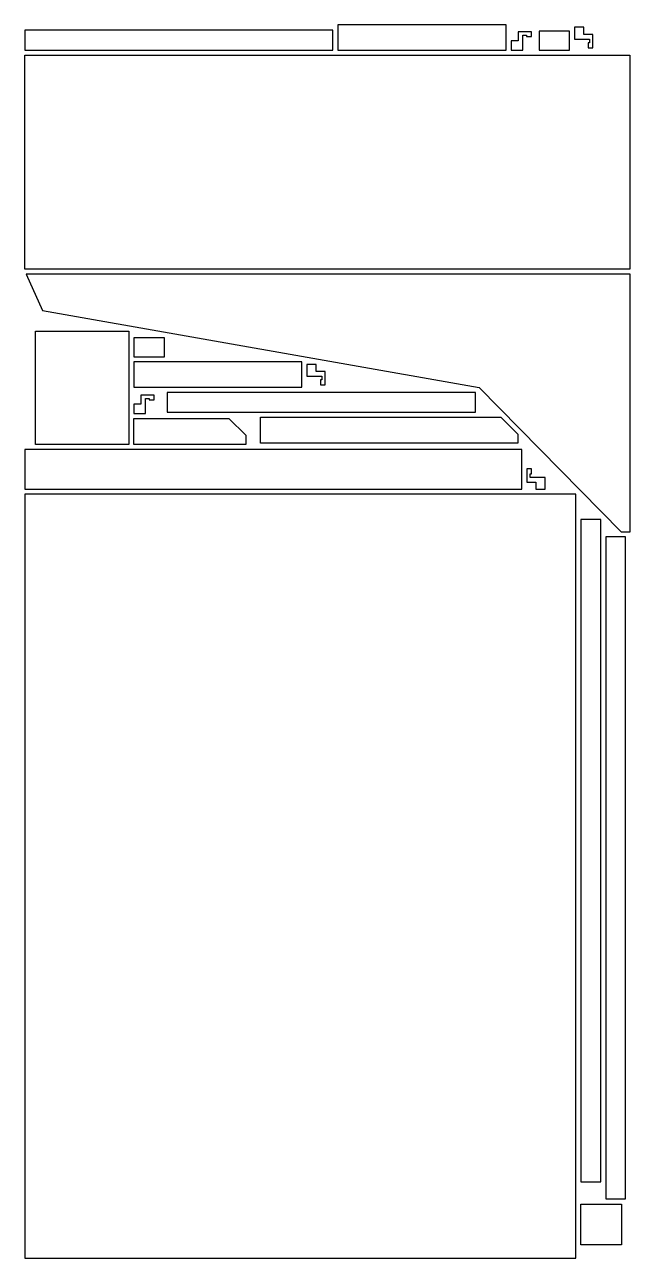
# Model space of a CAD drawing. Header units: millimetres. Extents: x 5 to 1194, y 5 to 2427.
import ezdxf

# ---------------------------------------------------------------- set-up
doc = ezdxf.new("R2010")
doc.units = ezdxf.units.MM

msp = doc.modelspace()

# ---------------------------------------------------------------- linework, layer by layer
for points in [[(620.2, 2376.9), (950.2, 2376.9), (950.2, 2426.9), (620.2, 2426.9)], [(610.2, 2415.9), (5, 2415.9), (5, 2376.9), (610.2, 2376.9)], [(960.2, 2376.9), (983.2, 2376.9), (983.2, 2406.2), (990.4, 2406.2), (990.4, 2403.7), (1000.4, 2403.7), (1000.4, 2412.9), (974.2, 2412.9), (974.2, 2394.9), (960.2, 2394.9)], [(1015, 2376.9), (1075, 2376.9), (1075, 2413.9), (1015, 2413.9)], [(1085, 2421.8), (1085, 2398.8), (1114.3, 2398.8), (1114.3, 2391.5), (1111.8, 2391.5), (1111.8, 2381.5), (1121, 2381.5), (1121, 2407.8), (1103, 2407.8), (1103, 2421.8)], [(1193.5, 2366.9), (1193.5, 1946.9), (5, 1946.9), (5, 2366.9)], [(1194.3, 1936.9), (7.8, 1936.9), (40.1, 1866), (897.7, 1714.8), (1176.3, 1431.5), (1194.3, 1431.5)], [(209.3, 1603), (26.3, 1603), (26.3, 1825.2), (209.3, 1825.2)], [(219.3, 1775.1), (279.3, 1775.1), (279.3, 1812.1), (219.3, 1812.1)], [(219.3, 1715.1), (549.3, 1715.1), (549.3, 1765.1), (219.3, 1765.1)], [(559.3, 1759.9), (559.3, 1736.9), (588.5, 1736.9), (588.5, 1729.7), (586, 1729.7), (586, 1719.7), (595.3, 1719.7), (595.3, 1745.9), (577.3, 1745.9), (577.3, 1759.9)], [(219.3, 1663.8), (242.3, 1663.8), (242.3, 1693), (249.5, 1693), (249.5, 1690.5), (259.5, 1690.5), (259.5, 1699.8), (233.3, 1699.8), (233.3, 1681.8), (219.3, 1681.8)], [(890.2, 1705.1), (285, 1705.1), (285, 1666.1), (890.2, 1666.1)], [(219.3, 1603), (219.3, 1653.8), (405.8, 1653.8), (439.3, 1621), (439.3, 1603)], [(468.1, 1605.3), (468.1, 1656.1), (940.2, 1656.1), (973.6, 1623.3), (973.6, 1605.3)], [(981, 1593), (5, 1593), (5, 1515), (981, 1515)], [(1027, 1515), (1027, 1538), (997.8, 1538), (997.8, 1545.2), (1000.3, 1545.2), (1000.3, 1555.2), (991, 1555.2), (991, 1529), (1009, 1529), (1009, 1515)], [(5, 1505), (5, 5), (1087.1, 5), (1087.1, 1505)], [(1136.1, 155.2), (1136.1, 1455.2), (1097.1, 1455.2), (1097.1, 155.2)], [(1185.1, 121.5), (1185.1, 1421.5), (1146.1, 1421.5), (1146.1, 121.5)], [(1177.1, 111.5), (1177.1, 31.5), (1097.1, 31.5), (1097.1, 111.5)]]:
    msp.add_lwpolyline(points, close=True)

doc.saveas('drawing.dxf')
